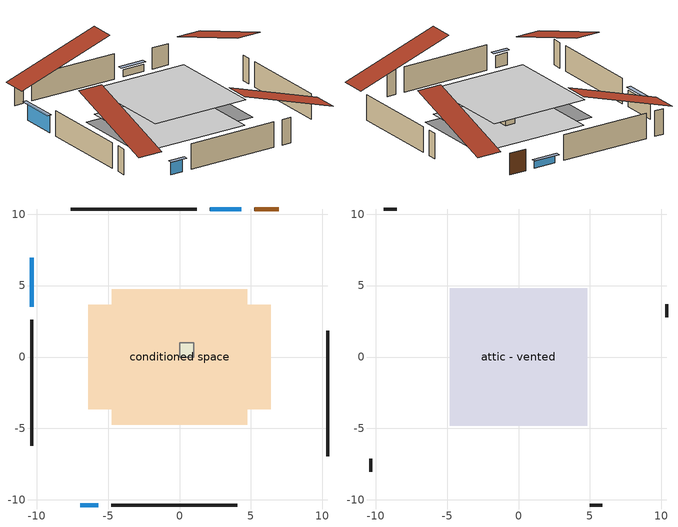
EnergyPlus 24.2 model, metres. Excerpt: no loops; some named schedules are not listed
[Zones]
central ac and furnace airloop ret air zone
 floor adiabatic (AdiabaticConst): 0,0 0,1 1,1 1,0 z0
 wall adiabatic (AdiabaticConst): 0,1 0,0 1,0 1,1 0,1 z0:1
 ceiling adiabatic (AdiabaticConst): 1,0 1,1 0,1 0,0 z1
conditioned space
 floor adiabatic (AdiabaticFloorConstruction): -4.76,-4.76 -4.76,4.76 4.76,4.76 4.76,-4.76 z0
 floor foundation (Slab1 construction): -6.38,-3.64 -6.38,3.64 6.38,3.64 6.38,-3.64 z0
 wall outside (AdiabaticWallConstruction 1): 6.96,10.36 5.25,10.36 z0:2.03
 wall outside (AdiabaticWallConstruction): 4.32,10.36 2.13,10.36 z0:0.68; -6.96,-10.36 -5.69,-10.36 z0:1.18; -10.36,6.96 -10.36,3.53 z0:1.6
 wall outside (Wall1 construction): 1.21,10.36 -7.6,10.36 / -4.77,-10.36 4.04,-10.36 / -10.36,2.6 -10.36,-6.21 / 10.36,-6.96 10.36,1.85 z0:2.44
 window (WindowConstruction): 4.32,10.36 2.14,10.36 z0:0.68
 window (WindowConstruction 1): -6.96,-10.36 -5.69,-10.36 z0:1.18
 window (WindowConstruction 2): -10.36,6.96 -10.36,3.53 z0:1.6
 door (Door): 6.96,10.36 5.25,10.36 z0:2.03
 ceiling adiabatic (AdiabaticFloorConstruction): 4.76,-4.76 4.76,4.76 -4.76,4.76 -4.76,-4.76 z0
attic - vented
 floor to conditioned space (Floor1 construction Reversed): -4.82,-4.82 -4.82,4.82 4.82,4.82 4.82,-4.82 z2.44
 wall outside (Wall2 construction): -8.53,10.36 -9.43,10.36 / 4.97,-10.36 5.87,-10.36 / -10.36,-7.14 -10.36,-8.03 / 10.36,2.78 10.36,3.68 z0:2.44
 roof outside (Roof1 construction): 7.89,10.36,2.44 7.89,0.97,5.57 10.36,0.97,5.57 10.36,10.36,2.44; -7.89,-10.36,2.44 -7.89,-0.97,5.57 -10.36,-0.97,5.57 -10.36,-10.36,2.44; -10.36,7.89,2.44 -0.97,7.89,5.57 -0.97,10.36,5.57 -10.36,10.36,2.44; 10.36,-7.89,2.44 0.97,-7.89,5.57 0.97,-10.36,5.57 10.36,-10.36,2.44
shading: 1.93,10.36 4.52,10.36 4.52,10.77 1.93,10.77 z0.88; -5.49,-10.36 -7.16,-10.36 -7.16,-10.77 -5.49,-10.77 z1.38; -10.36,3.33 -10.36,7.16 -10.77,7.16 -10.77,3.33 z1.8
[Building]
Building 1: Terrain=Suburbs
[Site:Location]
Winnipeg Intl AP_MB: Latitude {deg}=49.91; Longitude {deg}=-97.24; Time Zone {hr}=-6; Elevation {m}=239; Keep Site Location Information=Yes
[Site:GroundTemperature:Shallow]
-2.46526, -5.11642, -5.32873, -4.07063, 0.979979, 6.00706, 10.3653, 13.1261, 13.3606, 11.1152, 6.8681, 1.99523
[Site:WaterMainsTemperature]
Calculation Method=Schedule; Temperature Schedule=mains temperature schedule
[Material] Roughness=Rough; Thermal Absorptance=0.9
Name | Thickness {m} | Conductivity {W/m-K} | Density {kg/m3} | Specific Heat {J/kg-K} | Solar Absorptance | Visible Absorptance
asphalt or fiberglass shingles | 0.00635 | 0.162714 | 1121.4 | 1465.45 | 0.84 | 0.84
ceiling loosefill ins | 0.169333 | 0.0480833 | 16.02 | 1046.75 | 0.7 | 0.7
ceiling stud and cavity | 0.1397 | 0.159953 | 65.682 | 1177.47 | 0.7 | 0.7
concrete 4.0 in. | 0.1016 | 1.803125 | 2242.8 | 837.4 | 0.7 | 0.7
door material | 0.04445 | 0.0451087 | 512.64 | 1214.23 | 0.7 | 0.7
floor covering | 0.0127 | 0.0433444 | 54.468 | 1339.84 | 0.6 | 0.6
floor rigid ins; wall rigid ins | 0.512978 | 0.029427 | 32.04 | 1214.23 | 0.7 | 0.7
floor stud and cavity | 0.1397 | 1.75129 | 37.0049 | 1207.88 | 0.7 | 0.7
furniture material conditioned space 1 | 0.1524 | 0.115458 | 640.8 | 1214.23 | 0.6 | 0.6
gypsum board | 0.0127 | 0.160291 | 801 | 837.4 | 0.6 | 0.6
osb sheathing 0.5 in. | 0.0127 | 0.115458 | 512.64 | 1214.23 | 0.7 | 0.7
osb sheathing 0.75 in. | 0.01905 | 0.115458 | 512.64 | 1214.23 | 0.7 | 0.7
wall stud and cavity | 0.1397 | 0.115654 | 139.0536 | 1170.24 | 0.7 | 0.7
wall stud and cavity 1 | 0.0889 | 6.1454 | 50.32683 | 1063.81 | 0.6 | 0.6
wall stud and cavity 2 | 0.0889 | 0.380278 | 52.3479 | 1209.89 | 0.7 | 0.7
wall stud and cavity 3 | 0.0889 | 0.391764 | 83.0341 | 1211.67 | 0.7 | 0.7
wood siding | 0.0254 | 0.102417 | 544.68 | 1172.36 | 0.4 | 0.4
wood siding 1 | 0.00254 | 0.102417 | 544.68 | 1172.36 | 0.4 | 0.4
wood siding 2; wood siding 3 | 0.0254 | 0.102417 | 544.68 | 1172.36 | 0.7 | 0.7
[Material:NoMass]
Adiabatic: Roughness=Rough; Thermal Resistance {m2-K/W}=176.1; Thermal Absorptance=0.9; Solar Absorptance=0.7; Visible Absorptance=0.7
[WindowMaterial:SimpleGlazingSystem]
Name | U-Factor {W/m2-K} | Solar Heat Gain Coefficient
WindowMaterial | 2.98209 | 0.6
WindowMaterial 1 | 2.22123 | 0.6
WindowMaterial 2 | 2.15934 | 0.62
[Construction]
AdiabaticConst: Adiabatic
AdiabaticFloorConstruction: floor stud and cavity, floor rigid ins, osb sheathing 0.75 in., floor covering
AdiabaticWallConstruction: wood siding 2, wall rigid ins, wall stud and cavity 2, gypsum board
AdiabaticWallConstruction 1: wood siding 3, wall rigid ins, wall stud and cavity 2, gypsum board
Door: door material
Floor1 construction Reversed: gypsum board, ceiling stud and cavity, ceiling loosefill ins
furniture construction conditioned space 1: furniture material conditioned space 1
PartitionWallConstruction: gypsum board, wall stud and cavity 3, gypsum board
Roof1 construction: asphalt or fiberglass shingles
Slab1 construction: concrete 4.0 in.
Wall1 construction: wood siding, osb sheathing 0.5 in., wall stud and cavity, gypsum board
Wall2 construction: wood siding 1, wall stud and cavity 1
WindowConstruction: WindowMaterial
WindowConstruction 1: WindowMaterial 1
WindowConstruction 2: WindowMaterial 2
[Zone] Multiplier=1
Name | Volume {m3} | Part of Total Floor Area
attic - vented | 47.1924 | Yes
central ac and furnace airloop ret air zone | 1 | No
conditioned space | 226.5 | Yes
[Space]
Name | Zone | Volume {m3} | Space Type
attic - vented 1 | attic - vented | 47.1924
central ac and furnace airloop ret air space | central ac and furnace airloop ret air zone |  | Plenum Space Type
conditioned space 1 | conditioned space | 226.5
[OtherEquipment] Design Level Calculation Method=EquipmentLevel
Name | Fuel Type | Zone or ZoneList or Space or SpaceList | Schedule | Design Level {W} | Fraction Latent | Fraction Radiant | Fraction Lost
central ac and furnace airloop_0 RetCondToDZ; central ac and furnace airloop_0 SupCondToDZ; central ac and furnace airloop_0 SupSensLkToDZ | None | attic - vented 1 | Always On Discrete | 0 | 0 | 0 | 0
central ac and furnace airloop_0 SupLatLkToDZ | None | attic - vented 1 | Always On Discrete | 0 | 1 | 0 | 0
central ac and furnace airloop_0 RetCondToRP; central ac and furnace airloop_0 RetSensLkToRP | None | central ac and furnace airloop ret air space | Always On Discrete | 0 | 0 | 0 | 0
central ac and furnace airloop_0 RetLatLkToRP | None | central ac and furnace airloop ret air space | Always On Discrete | 0 | 1 | 0 | 0
central ac and furnace airloop_0 SupCondToLv; central ac and furnace airloop_0 SupSensLkToCond; mech vent house fan sensible load | None | conditioned space 1 | Always On Discrete | 0 | 0 | 0 | 0
central ac and furnace airloop_0 SupLatLkToCond; mech vent house fan latent load | None | conditioned space 1 | Always On Discrete | 0 | 1 | 0 | 0
clothes dryer 1 | Electricity | conditioned space 1 | clothes dryer schedule | 0 | 0.015 | 0.081 | 0.85
cooking range 1 | Electricity | conditioned space 1 | cooking range schedule | 0 | 0.08 | 0.432 | 0.2
general water use latent | None | conditioned space 1 | general water use schedule | 62.594 | 1 | 0 | 0
general water use sensible | None | conditioned space 1 | general water use schedule | -61.6891 | 0 | 0.6 | 0
water heater energy adjustment1 | Electricity | conditioned space 1 | Always On Discrete | 0.01 | 0 | 0 | 1
[ZoneInfiltration:DesignFlowRate] Schedule=Always On Discrete; Design Flow Rate Calculation Method=Flow/Zone; Design Flow Rate {m3/s}=0
Name | Zone or ZoneList or Space or SpaceList
attic_vented 1 duct leakage imbalance infil flow | attic - vented 1
infil flow; natural vent flow; whole house fan flow | conditioned space 1
[ZoneInfiltration:EffectiveLeakageArea]
infil attic - vented 1: Zone or Space=attic - vented 1; Schedule=Always On Discrete; Effective Air Leakage Area {cm2}=3096.67; Stack Coefficient=0.000387168; Wind Coefficient=1.32944e-05
[ZoneMixing] Schedule=Always On Continuous; Design Flow Rate Calculation Method=Flow/Zone; Design Flow Rate {m3/s}=0
Name | Zone or Space | Source Zone or Space
central ac and furnace airloop_0 ZoneMixCondToDZ mix; whole house fan mix | attic - vented | conditioned space
central ac and furnace airloop_0 ZoneMixDZToCond mix | conditioned space | attic - vented
[SpaceList]
Plenum Space Type: central ac and furnace airloop ret air space
[SurfaceProperty:ExposedFoundationPerimeter]
Slab1: Exposed Perimeter Calculation Method=TotalExposedPerimeter; Total Exposed Perimeter {m}=40.082
[InternalMass] Zone or ZoneList=conditioned space; Space or SpaceList=conditioned space 1
Name | Construction | Surface Area {m2}
furniture mass conditioned space 1 | furniture construction conditioned space 1 | 73.4
partition wall mass | PartitionWallConstruction | 183.5
[Lights]
interior lighting: Zone or ZoneList or Space or SpaceList=conditioned space 1; Schedule=interior lighting schedule; Design Level Calculation Method=LightingLevel; Lighting Level {W}=343.2; Return Air Fraction=0; Fraction Radiant=0.6; Fraction Visible=0.2; Fraction Replaceable=1
[People]
occupants: Zone or ZoneList or Space or SpaceList=conditioned space 1; Number of People Schedule=occupants schedule; Number of People Calculation Method=People; Number of People=3; Fraction Radiant=0.314171; Sensible Heat Fraction=0.56303; Activity Level Schedule=occupants activity schedule; Carbon Dioxide Generation Rate {m3/s-W}=0; Enable ASHRAE 55 Comfort Warnings=No; Mean Radiant Temperature Calculation Type=EnclosureAveraged
[ElectricEquipment] Zone or ZoneList or Space or SpaceList=conditioned space 1; Design Level Calculation Method=EquipmentLevel
Name | Schedule | Design Level {W} | Fraction Latent | Fraction Radiant | Fraction Lost
clothes dryer | clothes dryer schedule | 140.772 | 0.015 | 0.081 | 0.85
clothes washer | clothes washer schedule | 32.1985 | 0.03 | 0.162 | 0.7
cooking range | cooking range schedule | 215.147 | 0.08 | 0.432 | 0.2
dishwasher | dishwasher schedule | 66.8632 | 0.3 | 0.18 | 0.4
fridge | fridge schedule | 72.9452 | 0 | 0.6 | 0
mech vent house fan | mech vent house fan schedule | 10 | 0 | 0 | 1
mech vent house fan cfis | mech vent house fan cfis schedule | 0 | 0 | 0 | 0
misc plug loads | misc plug loads schedule | 494.7 | 0.045 | 0.513 | 0.1
whole house fan | Always On Discrete | 0 | 0 | 0 | 1
[AirLoopHVAC:ReturnPlenum]
Air Loop HVAC Return Plenum 1: Zone=central ac and furnace airloop ret air zone
[Foundation:Kiva]
Foundation Kiva 1: Initial Indoor Air Temperature {C}=21; Wall Height Above Grade {m}=0.1016; Wall Depth Below Slab {m}=0.2032
[Foundation:Kiva:Settings]
Soil Conductivity {W/m-K}=0.849921; Soil Density {kg/m3}=1842.3; Soil Specific Heat {J/kg-K}=418.7; Ground Solar Absorptivity=0.9; Ground Thermal Absorptivity=0.9; Ground Surface Roughness {m}=0.03; Far-Field Width {m}=40; Deep-Ground Boundary Condition=ZeroFlux; Deep-Ground Depth {m}=40; Minimum Cell Dimension {m}=0.2; Maximum Cell Growth Coefficient=3; Simulation Timestep=Timestep
[Exterior:Lights]
exterior lighting: Schedule=exterior lighting schedule; Design Level {W}=75.6
[EnergyManagementSystem:Sensor] Output:Variable or Output:Meter Index Key=attic - vented
Name | Output:Variable or Output:Meter
central_ac_and_furnace_airloop_0_DZ_T_s | Zone Air Temperature
central_ac_and_furnace_airloop_0_DZ_W_s | Zone Mean Air Humidity Ratio
[Schedule:Constant]
Name | Hourly Value
Always On Discrete; Always On Continuous; mech vent house fan schedule; mech vent house fan cfis schedule | 1
occupants activity schedule | 117.228
fridge schedule | 0
[Schedule:Day:Interval]
interior lighting schedule day: No, 01:00, 0.108182, 04:00, 0.0901515, 05:00, 0.0991667, 06:00, 0.162273, 07:00, 0.270455, 08:00, 0.342576, 10:00, 0.369621, 11:00, 0.351591, 12:00, 0.333561, 13:00, 0.324545, 14:00, 0.31553, 15:00, 0.333561, 16:00, 0.369621, 17:00, 0.450758, 18:00, 0.585985, 19:00, 0.775303, 20:00, 0.955606, 21:00, 0.991667, 22:00, 0.712197, 23:00, 0.360606, 24:00, 0.162273
interior lighting schedule day 1: No, 01:00, 0.100909, 04:00, 0.0840909, 05:00, 0.0925, 06:00, 0.151364, 07:00, 0.252273, 08:00, 0.319545, 10:00, 0.344773, 11:00, 0.327955, 12:00, 0.311136, 13:00, 0.302727, 14:00, 0.294318, 15:00, 0.311136, 16:00, 0.344773, 17:00, 0.420455, 18:00, 0.546591, 19:00, 0.723182, 20:00, 0.891364, 21:00, 0.925, 22:00, 0.664318, 23:00, 0.336364, 24:00, 0.151364
interior lighting schedule default day; clothes dryer schedule default day; cooking range schedule default day; general water use schedule default day: No, 24:00, 0
clothes dryer schedule day: No, 01:00, 0.123457, 02:00, 0.0740741, 03:00, 0.0493827, 04:00, 0.0246914, 05:00, 0.0493827, 06:00, 0.0740741, 07:00, 0.197531, 08:00, 0.395062, 09:00, 0.592593, 10:00, 0.839506, 11:00, 0.962963, 12:00, 1, 13:00, 0.91358, 14:00, 0.82716, 15:00, 0.716049, 16:00, 0.753086, 17:00, 0.679012, 18:00, 0.666667, 20:00, 0.62963, 21:00, 0.641975, 22:00, 0.666667, 23:00, 0.54321, 24:00, 0.296296
cooking range schedule day: No, 05:00, 0.0597015, 06:00, 0.11194, 07:00, 0.171642, 08:00, 0.291045, 11:00, 0.343284, 12:00, 0.402985, 13:00, 0.462687, 14:00, 0.343284, 15:00, 0.291045, 16:00, 0.402985, 17:00, 0.567164, 18:00, 1, 19:00, 0.850746, 20:00, 0.432836, 21:00, 0.291045, 22:00, 0.231343, 23:00, 0.171642, 24:00, 0.11194
general water use schedule day: No, 01:00, 0.315068, 03:00, 0.287671, 04:00, 0.342466, 05:00, 0.369863, 06:00, 0.520548, 07:00, 0.60274, 08:00, 0.534247, 10:00, 0.506849, 11:00, 0.465753, 14:00, 0.479452, 15:00, 0.534247, 16:00, 0.589041, 17:00, 0.69863, 18:00, 0.876712, 19:00, 0.890411, 20:00, 0.986301, 21:00, 1, 22:00, 0.863014, 23:00, 0.616438, 24:00, 0.465753
[Schedule:Week:Daily]
interior lighting schedule Week Rule - Jan1-Jan27: interior lighting schedule day, interior lighting schedule day, interior lighting schedule day, interior lighting schedule day, interior lighting schedule day, interior lighting schedule day, interior lighting schedule day, interior lighting schedule default day, interior lighting schedule default day, interior lighting schedule default day, interior lighting schedule default day, interior lighting schedule default day
interior lighting schedule Week Rule - Jan28-Feb3: interior lighting schedule day, interior lighting schedule day, interior lighting schedule day, interior lighting schedule day, interior lighting schedule day 1, interior lighting schedule day 1, interior lighting schedule day 1, interior lighting schedule default day, interior lighting schedule default day, interior lighting schedule default day, interior lighting schedule default day, interior lighting schedule default day
interior lighting schedule Week Rule - Feb4-Feb24: interior lighting schedule day 1, interior lighting schedule day 1, interior lighting schedule day 1, interior lighting schedule day 1, interior lighting schedule day 1, interior lighting schedule day 1, interior lighting schedule day 1, interior lighting schedule default day, interior lighting schedule default day, interior lighting schedule default day, interior lighting schedule default day, interior lighting schedule default day
interior lighting schedule Week Rule - Feb25-Mar3: interior lighting schedule day 1, interior lighting schedule day 1, interior lighting schedule day 1, interior lighting schedule day 1, interior lighting schedule day 2, interior lighting schedule day 2, interior lighting schedule day 2, interior lighting schedule default day, interior lighting schedule default day, interior lighting schedule default day, interior lighting schedule default day, interior lighting schedule default day
interior lighting schedule Week Rule - Mar4-Mar31: interior lighting schedule day 2, interior lighting schedule day 2, interior lighting schedule day 2, interior lighting schedule day 2, interior lighting schedule day 2, interior lighting schedule day 2, interior lighting schedule day 2, interior lighting schedule default day, interior lighting schedule default day, interior lighting schedule default day, interior lighting schedule default day, interior lighting schedule default day
interior lighting schedule Week Rule - Apr1-Apr28: interior lighting schedule day 3, interior lighting schedule day 3, interior lighting schedule day 3, interior lighting schedule day 3, interior lighting schedule day 3, interior lighting schedule day 3, interior lighting schedule day 3, interior lighting schedule default day, interior lighting schedule default day, interior lighting schedule default day, interior lighting schedule default day, interior lighting schedule default day
interior lighting schedule Week Rule - Apr29-May5: interior lighting schedule day 3, interior lighting schedule day 3, interior lighting schedule day 4, interior lighting schedule day 4, interior lighting schedule day 4, interior lighting schedule day 4, interior lighting schedule day 4, interior lighting schedule default day, interior lighting schedule default day, interior lighting schedule default day, interior lighting schedule default day, interior lighting schedule default day
interior lighting schedule Week Rule - May6-May26: interior lighting schedule day 4, interior lighting schedule day 4, interior lighting schedule day 4, interior lighting schedule day 4, interior lighting schedule day 4, interior lighting schedule day 4, interior lighting schedule day 4, interior lighting schedule default day, interior lighting schedule default day, interior lighting schedule default day, interior lighting schedule default day, interior lighting schedule default day
interior lighting schedule Week Rule - May27-Jun2: interior lighting schedule day 4, interior lighting schedule day 4, interior lighting schedule day 4, interior lighting schedule day 4, interior lighting schedule day 4, interior lighting schedule day 5, interior lighting schedule day 5, interior lighting schedule default day, interior lighting schedule default day, interior lighting schedule default day, interior lighting schedule default day, interior lighting schedule default day
interior lighting schedule Week Rule - Jun3-Jun30: interior lighting schedule day 5, interior lighting schedule day 5, interior lighting schedule day 5, interior lighting schedule day 5, interior lighting schedule day 5, interior lighting schedule day 5, interior lighting schedule day 5, interior lighting schedule default day, interior lighting schedule default day, interior lighting schedule default day, interior lighting schedule default day, interior lighting schedule default day
interior lighting schedule Week Rule - Jul1-Jul28: interior lighting schedule day 6, interior lighting schedule day 6, interior lighting schedule day 6, interior lighting schedule day 6, interior lighting schedule day 6, interior lighting schedule day 6, interior lighting schedule day 6, interior lighting schedule default day, interior lighting schedule default day, interior lighting schedule default day, interior lighting schedule default day, interior lighting schedule default day
interior lighting schedule Week Rule - Jul29-Aug4: interior lighting schedule day 6, interior lighting schedule day 6, interior lighting schedule day 6, interior lighting schedule day 7, interior lighting schedule day 7, interior lighting schedule day 7, interior lighting schedule day 7, interior lighting schedule default day, interior lighting schedule default day, interior lighting schedule default day, interior lighting schedule default day, interior lighting schedule default day
interior lighting schedule Week Rule - Aug5-Aug25: interior lighting schedule day 7, interior lighting schedule day 7, interior lighting schedule day 7, interior lighting schedule day 7, interior lighting schedule day 7, interior lighting schedule day 7, interior lighting schedule day 7, interior lighting schedule default day, interior lighting schedule default day, interior lighting schedule default day, interior lighting schedule default day, interior lighting schedule default day
interior lighting schedule Week Rule - Aug26-Sep1: interior lighting schedule day 7, interior lighting schedule day 7, interior lighting schedule day 7, interior lighting schedule day 7, interior lighting schedule day 7, interior lighting schedule day 7, interior lighting schedule day 8, interior lighting schedule default day, interior lighting schedule default day, interior lighting schedule default day, interior lighting schedule default day, interior lighting schedule default day
interior lighting schedule Week Rule - Sep2-Sep29: interior lighting schedule day 8, interior lighting schedule day 8, interior lighting schedule day 8, interior lighting schedule day 8, interior lighting schedule day 8, interior lighting schedule day 8, interior lighting schedule day 8, interior lighting schedule default day, interior lighting schedule default day, interior lighting schedule default day, interior lighting schedule default day, interior lighting schedule default day
interior lighting schedule Week Rule - Sep30-Oct6: interior lighting schedule day 8, interior lighting schedule day 9, interior lighting schedule day 9, interior lighting schedule day 9, interior lighting schedule day 9, interior lighting schedule day 9, interior lighting schedule day 9, interior lighting schedule default day, interior lighting schedule default day, interior lighting schedule default day, interior lighting schedule default day, interior lighting schedule default day
interior lighting schedule Week Rule - Oct7-Oct27: interior lighting schedule day 9, interior lighting schedule day 9, interior lighting schedule day 9, interior lighting schedule day 9, interior lighting schedule day 9, interior lighting schedule day 9, interior lighting schedule day 9, interior lighting schedule default day, interior lighting schedule default day, interior lighting schedule default day, interior lighting schedule default day, interior lighting schedule default day
interior lighting schedule Week Rule - Oct28-Nov3: interior lighting schedule day 9, interior lighting schedule day 9, interior lighting schedule day 9, interior lighting schedule day 9, interior lighting schedule day 10, interior lighting schedule day 10, interior lighting schedule day 10, interior lighting schedule default day, interior lighting schedule default day, interior lighting schedule default day, interior lighting schedule default day, interior lighting schedule default day
interior lighting schedule Week Rule - Nov4-Nov24: interior lighting schedule day 10, interior lighting schedule day 10, interior lighting schedule day 10, interior lighting schedule day 10, interior lighting schedule day 10, interior lighting schedule day 10, interior lighting schedule day 10, interior lighting schedule default day, interior lighting schedule default day, interior lighting schedule default day, interior lighting schedule default day, interior lighting schedule default day
interior lighting schedule Week Rule - Nov25-Dec1: interior lighting schedule day 10, interior lighting schedule day 10, interior lighting schedule day 10, interior lighting schedule day 10, interior lighting schedule day 10, interior lighting schedule day 10, interior lighting schedule day 11, interior lighting schedule default day, interior lighting schedule default day, interior lighting schedule default day, interior lighting schedule default day, interior lighting schedule default day
interior lighting schedule Week Rule - Dec2-Dec31: interior lighting schedule day 11, interior lighting schedule day 11, interior lighting schedule day 11, interior lighting schedule day 11, interior lighting schedule day 11, interior lighting schedule day 11, interior lighting schedule day 11, interior lighting schedule default day, interior lighting schedule default day, interior lighting schedule default day, interior lighting schedule default day, interior lighting schedule default day
occupants schedule Week Rule - Jan1-Dec31: occupants schedule day, occupants schedule day, occupants schedule day, occupants schedule day, occupants schedule day, occupants schedule day, occupants schedule day, occupants schedule default day, occupants schedule default day, occupants schedule default day, occupants schedule default day, occupants schedule default day
clothes dryer schedule Week Rule - Jan1-Dec31: clothes dryer schedule day, clothes dryer schedule day, clothes dryer schedule day, clothes dryer schedule day, clothes dryer schedule day, clothes dryer schedule day, clothes dryer schedule day, clothes dryer schedule default day, clothes dryer schedule default day, clothes dryer schedule default day, clothes dryer schedule default day, clothes dryer schedule default day
clothes washer schedule Week Rule - Jan1-Dec31: clothes washer schedule day, clothes washer schedule day, clothes washer schedule day, clothes washer schedule day, clothes washer schedule day, clothes washer schedule day, clothes washer schedule day, clothes washer schedule default day, clothes washer schedule default day, clothes washer schedule default day, clothes washer schedule default day, clothes washer schedule default day
cooking range schedule Week Rule - Jan1-Dec31: cooking range schedule day, cooking range schedule day, cooking range schedule day, cooking range schedule day, cooking range schedule day, cooking range schedule day, cooking range schedule day, cooking range schedule default day, cooking range schedule default day, cooking range schedule default day, cooking range schedule default day, cooking range schedule default day
dishwasher schedule Week Rule - Jan1-Dec31: dishwasher schedule day, dishwasher schedule day, dishwasher schedule day, dishwasher schedule day, dishwasher schedule day, dishwasher schedule day, dishwasher schedule day, dishwasher schedule default day, dishwasher schedule default day, dishwasher schedule default day, dishwasher schedule default day, dishwasher schedule default day
misc plug loads schedule Week Rule - Jan1-Dec31: misc plug loads schedule day, misc plug loads schedule day, misc plug loads schedule day, misc plug loads schedule day, misc plug loads schedule day, misc plug loads schedule day, misc plug loads schedule day, misc plug loads schedule default day, misc plug loads schedule default day, misc plug loads schedule default day, misc plug loads schedule default day, misc plug loads schedule default day
general water use schedule Week Rule - Jan1-Dec31: general water use schedule day, general water use schedule day, general water use schedule day, general water use schedule day, general water use schedule day, general water use schedule day, general water use schedule day, general water use schedule default day, general water use schedule default day, general water use schedule default day, general water use schedule default day, general water use schedule default day
exterior lighting schedule Week Rule - Jan1-Jan27: exterior lighting schedule day, exterior lighting schedule day, exterior lighting schedule day, exterior lighting schedule day, exterior lighting schedule day, exterior lighting schedule day, exterior lighting schedule day, exterior lighting schedule default day, exterior lighting schedule default day, exterior lighting schedule default day, exterior lighting schedule default day, exterior lighting schedule default day
exterior lighting schedule Week Rule - Jan28-Feb3: exterior lighting schedule day, exterior lighting schedule day, exterior lighting schedule day, exterior lighting schedule day, exterior lighting schedule day 1, exterior lighting schedule day 1, exterior lighting schedule day 1, exterior lighting schedule default day, exterior lighting schedule default day, exterior lighting schedule default day, exterior lighting schedule default day, exterior lighting schedule default day
exterior lighting schedule Week Rule - Feb4-Feb24: exterior lighting schedule day 1, exterior lighting schedule day 1, exterior lighting schedule day 1, exterior lighting schedule day 1, exterior lighting schedule day 1, exterior lighting schedule day 1, exterior lighting schedule day 1, exterior lighting schedule default day, exterior lighting schedule default day, exterior lighting schedule default day, exterior lighting schedule default day, exterior lighting schedule default day
exterior lighting schedule Week Rule - Feb25-Mar3: exterior lighting schedule day 1, exterior lighting schedule day 1, exterior lighting schedule day 1, exterior lighting schedule day 1, exterior lighting schedule day 2, exterior lighting schedule day 2, exterior lighting schedule day 2, exterior lighting schedule default day, exterior lighting schedule default day, exterior lighting schedule default day, exterior lighting schedule default day, exterior lighting schedule default day
exterior lighting schedule Week Rule - Mar4-Mar31: exterior lighting schedule day 2, exterior lighting schedule day 2, exterior lighting schedule day 2, exterior lighting schedule day 2, exterior lighting schedule day 2, exterior lighting schedule day 2, exterior lighting schedule day 2, exterior lighting schedule default day, exterior lighting schedule default day, exterior lighting schedule default day, exterior lighting schedule default day, exterior lighting schedule default day
exterior lighting schedule Week Rule - Apr1-Apr28: exterior lighting schedule day 3, exterior lighting schedule day 3, exterior lighting schedule day 3, exterior lighting schedule day 3, exterior lighting schedule day 3, exterior lighting schedule day 3, exterior lighting schedule day 3, exterior lighting schedule default day, exterior lighting schedule default day, exterior lighting schedule default day, exterior lighting schedule default day, exterior lighting schedule default day
exterior lighting schedule Week Rule - Apr29-May5: exterior lighting schedule day 3, exterior lighting schedule day 3, exterior lighting schedule day 4, exterior lighting schedule day 4, exterior lighting schedule day 4, exterior lighting schedule day 4, exterior lighting schedule day 4, exterior lighting schedule default day, exterior lighting schedule default day, exterior lighting schedule default day, exterior lighting schedule default day, exterior lighting schedule default day
exterior lighting schedule Week Rule - May6-May26: exterior lighting schedule day 4, exterior lighting schedule day 4, exterior lighting schedule day 4, exterior lighting schedule day 4, exterior lighting schedule day 4, exterior lighting schedule day 4, exterior lighting schedule day 4, exterior lighting schedule default day, exterior lighting schedule default day, exterior lighting schedule default day, exterior lighting schedule default day, exterior lighting schedule default day
exterior lighting schedule Week Rule - May27-Jun2: exterior lighting schedule day 4, exterior lighting schedule day 4, exterior lighting schedule day 4, exterior lighting schedule day 4, exterior lighting schedule day 4, exterior lighting schedule day 5, exterior lighting schedule day 5, exterior lighting schedule default day, exterior lighting schedule default day, exterior lighting schedule default day, exterior lighting schedule default day, exterior lighting schedule default day
exterior lighting schedule Week Rule - Jun3-Jun30: exterior lighting schedule day 5, exterior lighting schedule day 5, exterior lighting schedule day 5, exterior lighting schedule day 5, exterior lighting schedule day 5, exterior lighting schedule day 5, exterior lighting schedule day 5, exterior lighting schedule default day, exterior lighting schedule default day, exterior lighting schedule default day, exterior lighting schedule default day, exterior lighting schedule default day
exterior lighting schedule Week Rule - Jul1-Jul28: exterior lighting schedule day 6, exterior lighting schedule day 6, exterior lighting schedule day 6, exterior lighting schedule day 6, exterior lighting schedule day 6, exterior lighting schedule day 6, exterior lighting schedule day 6, exterior lighting schedule default day, exterior lighting schedule default day, exterior lighting schedule default day, exterior lighting schedule default day, exterior lighting schedule default day
exterior lighting schedule Week Rule - Jul29-Aug4: exterior lighting schedule day 6, exterior lighting schedule day 6, exterior lighting schedule day 6, exterior lighting schedule day 7, exterior lighting schedule day 7, exterior lighting schedule day 7, exterior lighting schedule day 7, exterior lighting schedule default day, exterior lighting schedule default day, exterior lighting schedule default day, exterior lighting schedule default day, exterior lighting schedule default day
exterior lighting schedule Week Rule - Aug5-Aug25: exterior lighting schedule day 7, exterior lighting schedule day 7, exterior lighting schedule day 7, exterior lighting schedule day 7, exterior lighting schedule day 7, exterior lighting schedule day 7, exterior lighting schedule day 7, exterior lighting schedule default day, exterior lighting schedule default day, exterior lighting schedule default day, exterior lighting schedule default day, exterior lighting schedule default day
exterior lighting schedule Week Rule - Aug26-Sep1: exterior lighting schedule day 7, exterior lighting schedule day 7, exterior lighting schedule day 7, exterior lighting schedule day 7, exterior lighting schedule day 7, exterior lighting schedule day 7, exterior lighting schedule day 8, exterior lighting schedule default day, exterior lighting schedule default day, exterior lighting schedule default day, exterior lighting schedule default day, exterior lighting schedule default day
exterior lighting schedule Week Rule - Sep2-Sep29: exterior lighting schedule day 8, exterior lighting schedule day 8, exterior lighting schedule day 8, exterior lighting schedule day 8, exterior lighting schedule day 8, exterior lighting schedule day 8, exterior lighting schedule day 8, exterior lighting schedule default day, exterior lighting schedule default day, exterior lighting schedule default day, exterior lighting schedule default day, exterior lighting schedule default day
exterior lighting schedule Week Rule - Sep30-Oct6: exterior lighting schedule day 8, exterior lighting schedule day 9, exterior lighting schedule day 9, exterior lighting schedule day 9, exterior lighting schedule day 9, exterior lighting schedule day 9, exterior lighting schedule day 9, exterior lighting schedule default day, exterior lighting schedule default day, exterior lighting schedule default day, exterior lighting schedule default day, exterior lighting schedule default day
exterior lighting schedule Week Rule - Oct7-Oct27: exterior lighting schedule day 9, exterior lighting schedule day 9, exterior lighting schedule day 9, exterior lighting schedule day 9, exterior lighting schedule day 9, exterior lighting schedule day 9, exterior lighting schedule day 9, exterior lighting schedule default day, exterior lighting schedule default day, exterior lighting schedule default day, exterior lighting schedule default day, exterior lighting schedule default day
exterior lighting schedule Week Rule - Oct28-Nov3: exterior lighting schedule day 9, exterior lighting schedule day 9, exterior lighting schedule day 9, exterior lighting schedule day 9, exterior lighting schedule day 10, exterior lighting schedule day 10, exterior lighting schedule day 10, exterior lighting schedule default day, exterior lighting schedule default day, exterior lighting schedule default day, exterior lighting schedule default day, exterior lighting schedule default day
exterior lighting schedule Week Rule - Nov4-Nov24: exterior lighting schedule day 10, exterior lighting schedule day 10, exterior lighting schedule day 10, exterior lighting schedule day 10, exterior lighting schedule day 10, exterior lighting schedule day 10, exterior lighting schedule day 10, exterior lighting schedule default day, exterior lighting schedule default day, exterior lighting schedule default day, exterior lighting schedule default day, exterior lighting schedule default day
exterior lighting schedule Week Rule - Nov25-Dec1: exterior lighting schedule day 10, exterior lighting schedule day 10, exterior lighting schedule day 10, exterior lighting schedule day 10, exterior lighting schedule day 10, exterior lighting schedule day 10, exterior lighting schedule day 11, exterior lighting schedule default day, exterior lighting schedule default day, exterior lighting schedule default day, exterior lighting schedule default day, exterior lighting schedule default day
exterior lighting schedule Week Rule - Dec2-Dec31: exterior lighting schedule day 11, exterior lighting schedule day 11, exterior lighting schedule day 11, exterior lighting schedule day 11, exterior lighting schedule day 11, exterior lighting schedule day 11, exterior lighting schedule day 11, exterior lighting schedule default day, exterior lighting schedule default day, exterior lighting schedule default day, exterior lighting schedule default day, exterior lighting schedule default day
[Schedule:Year]
interior lighting schedule: interior lighting schedule Week Rule - Jan1-Jan27, 1, 1, 1, 27, interior lighting schedule Week Rule - Jan28-Feb3, 1, 28, 2, 3, interior lighting schedule Week Rule - Feb4-Feb24, 2, 4, 2, 24, interior lighting schedule Week Rule - Feb25-Mar3, 2, 25, 3, 3, interior lighting schedule Week Rule - Mar4-Mar31, 3, 4, 3, 31, interior lighting schedule Week Rule - Apr1-Apr28, 4, 1, 4, 28, interior lighting schedule Week Rule - Apr29-May5, 4, 29, 5, 5, interior lighting schedule Week Rule - May6-May26, 5, 6, 5, 26, interior lighting schedule Week Rule - May27-Jun2, 5, 27, 6, 2, interior lighting schedule Week Rule - Jun3-Jun30, 6, 3, 6, 30, interior lighting schedule Week Rule - Jul1-Jul28, 7, 1, 7, 28, interior lighting schedule Week Rule - Jul29-Aug4, 7, 29, 8, 4, interior lighting schedule Week Rule - Aug5-Aug25, 8, 5, 8, 25, interior lighting schedule Week Rule - Aug26-Sep1, 8, 26, 9, 1, interior lighting schedule Week Rule - Sep2-Sep29, 9, 2, 9, 29, interior lighting schedule Week Rule - Sep30-Oct6, 9, 30, 10, 6, interior lighting schedule Week Rule - Oct7-Oct27, 10, 7, 10, 27, interior lighting schedule Week Rule - Oct28-Nov3, 10, 28, 11, 3, interior lighting schedule Week Rule - Nov4-Nov24, 11, 4, 11, 24, interior lighting schedule Week Rule - Nov25-Dec1, 11, 25, 12, 1, interior lighting schedule Week Rule - Dec2-Dec31, 12, 2, 12, 31
occupants schedule: occupants schedule Week Rule - Jan1-Dec31, 1, 1, 12, 31
clothes dryer schedule: clothes dryer schedule Week Rule - Jan1-Dec31, 1, 1, 12, 31
clothes washer schedule: clothes washer schedule Week Rule - Jan1-Dec31, 1, 1, 12, 31
cooking range schedule: cooking range schedule Week Rule - Jan1-Dec31, 1, 1, 12, 31
dishwasher schedule: dishwasher schedule Week Rule - Jan1-Dec31, 1, 1, 12, 31
misc plug loads schedule: misc plug loads schedule Week Rule - Jan1-Dec31, 1, 1, 12, 31
general water use schedule: general water use schedule Week Rule - Jan1-Dec31, 1, 1, 12, 31
exterior lighting schedule: exterior lighting schedule Week Rule - Jan1-Jan27, 1, 1, 1, 27, exterior lighting schedule Week Rule - Jan28-Feb3, 1, 28, 2, 3, exterior lighting schedule Week Rule - Feb4-Feb24, 2, 4, 2, 24, exterior lighting schedule Week Rule - Feb25-Mar3, 2, 25, 3, 3, exterior lighting schedule Week Rule - Mar4-Mar31, 3, 4, 3, 31, exterior lighting schedule Week Rule - Apr1-Apr28, 4, 1, 4, 28, exterior lighting schedule Week Rule - Apr29-May5, 4, 29, 5, 5, exterior lighting schedule Week Rule - May6-May26, 5, 6, 5, 26, exterior lighting schedule Week Rule - May27-Jun2, 5, 27, 6, 2, exterior lighting schedule Week Rule - Jun3-Jun30, 6, 3, 6, 30, exterior lighting schedule Week Rule - Jul1-Jul28, 7, 1, 7, 28, exterior lighting schedule Week Rule - Jul29-Aug4, 7, 29, 8, 4, exterior lighting schedule Week Rule - Aug5-Aug25, 8, 5, 8, 25, exterior lighting schedule Week Rule - Aug26-Sep1, 8, 26, 9, 1, exterior lighting schedule Week Rule - Sep2-Sep29, 9, 2, 9, 29, exterior lighting schedule Week Rule - Sep30-Oct6, 9, 30, 10, 6, exterior lighting schedule Week Rule - Oct7-Oct27, 10, 7, 10, 27, exterior lighting schedule Week Rule - Oct28-Nov3, 10, 28, 11, 3, exterior lighting schedule Week Rule - Nov4-Nov24, 11, 4, 11, 24, exterior lighting schedule Week Rule - Nov25-Dec1, 11, 25, 12, 1, exterior lighting schedule Week Rule - Dec2-Dec31, 12, 2, 12, 31
[Schedule:Compact]
mains temperature schedule: Through: 01/01, For: AllDays, Until: 24:00, 3.57167, Through: 01/02, For: AllDays, Until: 24:00, 3.48889, Through: 01/03, For: AllDays, Until: 24:00, 3.40667, Through: 01/04, For: AllDays, Until: 24:00, 3.32611, Through: 01/05, For: AllDays, Until: 24:00, 3.24611, Through: 01/06, For: AllDays, Until: 24:00, 3.16778, Through: 01/07, For: AllDays, Until: 24:00, 3.09056, Through: 01/08, For: AllDays, Until: 24:00, 3.01444, Through: 01/09, For: AllDays, Until: 24:00, 2.93944, Through: 01/10, For: AllDays, Until: 24:00, 2.86611, Through: 01/11, For: AllDays, Until: 24:00, 2.79389, Through: 01/12, For: AllDays, Until: 24:00, 2.72278, Through: 01/13, For: AllDays, Until: 24:00, 2.65278, Through: 01/14, For: AllDays, Until: 24:00, 2.58444, Through: 01/15, For: AllDays, Until: 24:00, 2.51778, Through: 01/16, For: AllDays, Until: 24:00, 2.45222, Through: 01/17, For: AllDays, Until: 24:00, 2.38778, Through: 01/18, For: AllDays, Until: 24:00, 2.325, Through: 01/19, For: AllDays, Until: 24:00, 2.26389, Through: 01/20, For: AllDays, Until: 24:00, 2.20389, Through: 01/21, For: AllDays, Until: 24:00, 2.14556, Through: 01/22, For: AllDays, Until: 24:00, 2.08889, Through: 01/23, For: AllDays, Until: 24:00, 2.03333, Through: 01/24, For: AllDays, Until: 24:00, 1.97944, Through: 01/25, For: AllDays, Until: 24:00, 1.92722, Through: 01/26, For: AllDays, Until: 24:00, 1.87611, Through: 01/27, For: AllDays, Until: 24:00, 1.82722, Through: 01/28, For: AllDays, Until: 24:00, 1.77944, Through: 01/29, For: AllDays, Until: 24:00, 1.73333, Through: 01/30, For: AllDays, Until: 24:00, 1.68944, Through: 01/31, For: AllDays, Until: 24:00, 1.64667, Through: 02/01, For: AllDays, Until: 24:00, 1.60556, Through: 02/02, For: AllDays, Until: 24:00, 1.56611, Through: 02/03, For: AllDays, Until: 24:00, 1.52833, Through: 02/04, For: AllDays, Until: 24:00, 1.49222, Through: 02/05, For: AllDays, Until: 24:00, 1.45778, Through: 02/06, For: AllDays, Until: 24:00, 1.425, Through: 02/07, For: AllDays, Until: 24:00, 1.39389, Through: 02/08, For: AllDays, Until: 24:00, 1.36444, Through: 02/09, For: AllDays, Until: 24:00, 1.33722, Through: 02/10, For: AllDays, Until: 24:00, 1.31111, Through: 02/11, For: AllDays, Until: 24:00, 1.28722, Through: 02/12, For: AllDays, Until: 24:00, 1.26444, Through: 02/13, For: AllDays, Until: 24:00, 1.24389, Through: 02/14, For: AllDays, Until: 24:00, 1.22556, Through: 02/15, For: AllDays, Until: 24:00, 1.20833, Through: 02/16, For: AllDays, Until: 24:00, 1.19278, Through: 02/17, For: AllDays, Until: 24:00, 1.17944, Through: 02/18, For: AllDays, Until: 24:00, 1.16778, Through: 02/19, For: AllDays, Until: 24:00, 1.15778, Through: 02/20, For: AllDays, Until: 24:00, 1.14944, Through: 02/21, For: AllDays, Until: 24:00, 1.14333, Through: 02/22, For: AllDays, Until: 24:00, 1.13889, Through: 02/23, For: AllDays, Until: 24:00, 1.13611, Through: 02/24, For: AllDays, Until: 24:00, 1.135, Through: 02/25, For: AllDays, Until: 24:00, 1.13556, Through: 02/26, For: AllDays, Until: 24:00, 1.13833, Through: 02/27, For: AllDays, Until: 24:00, 1.14278, Through: 02/28, For: AllDays, Until: 24:00, 1.14889, Through: 03/01, For: AllDays, Until: 24:00, 1.15667, Through: 03/02, For: AllDays, Until: 24:00, 1.16667, Through: 03/03, For: AllDays, Until: 24:00, 1.17778, Through: 03/04, For: AllDays, Until: 24:00, 1.19111, Through: 03/05, For: AllDays, Until: 24:00, 1.20667, Through: 03/06, For: AllDays, Until: 24:00, 1.22333, Through: 03/07, For: AllDays, Until: 24:00, 1.24167, Through: 03/08, For: AllDays, Until: 24:00, 1.26222, Through: 03/09, For: AllDays, Until: 24:00, 1.28444, Through: 03/10, For: AllDays, Until: 24:00, 1.30833, Through: 03/11, For: AllDays, Until: 24:00, 1.33389, Through: 03/12, For: AllDays, Until: 24:00, 1.36167, Through: 03/13, For: AllDays, Until: 24:00, 1.39056, Through: 03/14, For: AllDays, Until: 24:00, 1.42111, Through: 03/15, For: AllDays, Until: 24:00, 1.45389, Through: 03/16, For: AllDays, Until: 24:00, 1.48833, Through: 03/17, For: AllDays, Until: 24:00, 1.52389, Through: 03/18, For: AllDays, Until: 24:00, 1.56167, Through: 03/19, For: AllDays, Until: 24:00, 1.60111, Through: 03/20, For: AllDays, Until: 24:00, 1.64167, Through: 03/21, For: AllDays, Until: 24:00, 1.68444, Through: 03/22, For: AllDays, Until: 24:00, 1.72833, Through: 03/23, For: AllDays, Until: 24:00, 1.77444, Through: 03/24, For: AllDays, Until: 24:00, 1.82167, Through: 03/25, For: AllDays, Until: 24:00, 1.87056, Through: 03/26, For: AllDays, Until: 24:00, 1.92111, Through: 03/27, For: AllDays, Until: 24:00, 1.97333, Through: 03/28, For: AllDays, Until: 24:00, 2.02722, Through: 03/29, For: AllDays, Until: 24:00, 2.08222, Through: 03/30, For: AllDays, Until: 24:00, 2.13889, Through: 03/31, For: AllDays, Until: 24:00, 2.19722, Through: 04/01, For: AllDays, Until: 24:00, 2.25722, Through: 04/02, For: AllDays, Until: 24:00, 2.31833, Through: 04/03, For: AllDays, Until: 24:00, 2.38056, Through: 04/04, For: AllDays, Until: 24:00, 2.445, Through: 04/05, For: AllDays, Until: 24:00, 2.51056, Through: 04/06, For: AllDays, Until: 24:00, 2.57722, Through: 04/07, For: AllDays, Until: 24:00, 2.64556, Through: 04/08, For: AllDays, Until: 24:00, 2.715, Through: 04/09, For: AllDays, Until: 24:00, 2.78556, Through: 04/10, For: AllDays, Until: 24:00, 2.85778, Through: 04/11, For: AllDays, Until: 24:00, 2.93111, Through: 04/12, For: AllDays, Until: 24:00, 3.00611, Through: 04/13, For: AllDays, Until: 24:00, 3.08222, Through: 04/14, For: AllDays, Until: 24:00, 3.15889, Through: 04/15, For: AllDays, Until: 24:00, 3.23778, Through: 04/16, For: AllDays, Until: 24:00, 3.31722, Through: 04/17, For: AllDays, Until: 24:00, 3.39778, Through: 04/18, For: AllDays, Until: 24:00, 3.47944, Through: 04/19, For: AllDays, Until: 24:00, 3.56222, Through: 04/20, For: AllDays, Until: 24:00, 3.64667, Through: 04/21, For: AllDays, Until: 24:00, 3.73167, Through: 04/22, For: AllDays, Until: 24:00, 3.81722, Through: 04/23, For: AllDays, Until: 24:00, 3.90444, Through: 04/24, For: AllDays, Until: 24:00, 3.99278, Through: 04/25, For: AllDays, Until: 24:00, 4.08167, Through: 04/26, For: AllDays, Until: 24:00, 4.17167, Through: 04/27, For: AllDays, Until: 24:00, 4.26222, Through: 04/28, For: AllDays, Until: 24:00, 4.35389, Through: 04/29, For: AllDays, Until: 24:00, 4.44611, Through: 04/30, For: AllDays, Until: 24:00, 4.53944, Through: 05/01, For: AllDays, Until: 24:00, 4.63389, Through: 05/02, For: AllDays, Until: 24:00, 4.72889, Through: 05/03, For: AllDays, Until: 24:00, 4.82444, Through: 05/04, For: AllDays, Until: 24:00, 4.92056, Through: 05/05, For: AllDays, Until: 24:00, 5.01722, Through: 05/06, For: AllDays, Until: 24:00, 5.115, Through: 05/07, For: AllDays, Until: 24:00, 5.21333, Through: 05/08, For: AllDays, Until: 24:00, 5.31222, Through: 05/09, For: AllDays, Until: 24:00, 5.41167, Through: 05/10, For: AllDays, Until: 24:00, 5.51111, Through: 05/11, For: AllDays, Until: 24:00, 5.61167, Through: 05/12, For: AllDays, Until: 24:00, 5.71278, Through: 05/13, For: AllDays, Until: 24:00, 5.81389, Through: 05/14, For: AllDays, Until: 24:00, 5.91556, Through: 05/15, For: AllDays, Until: 24:00, 6.01778, Through: 05/16, For: AllDays, Until: 24:00, 6.12, Through: 05/17, For: AllDays, Until: 24:00, 6.22278, Through: 05/18, For: AllDays, Until: 24:00, 6.32556, Through: 05/19, For: AllDays, Until: 24:00, 6.42889, Through: 05/20, For: AllDays, Until: 24:00, 6.53278, Through: 05/21, For: AllDays, Until: 24:00, 6.63611, Through: 05/22, For: AllDays, Until: 24:00, 6.74, Through: 05/23, For: AllDays, Until: 24:00, 6.84389, Through: 05/24, For: AllDays, Until: 24:00, 6.94833, Through: 05/25, For: AllDays, Until: 24:00, 7.05222, Through: 05/26, For: AllDays, Until: 24:00, 7.15667, Through: 05/27, For: AllDays, Until: 24:00, 7.26056, Through: 05/28, For: AllDays, Until: 24:00, 7.365, Through: 05/29, For: AllDays, Until: 24:00, 7.46889, Through: 05/30, For: AllDays, Until: 24:00, 7.57333, Through: 05/31, For: AllDays, Until: 24:00, 7.67722, Through: 06/01, For: AllDays, Until: 24:00, 7.78111, Through: 06/02, For: AllDays, Until: 24:00, 7.88444, Through: 06/03, For: AllDays, Until: 24:00, 7.98778, Through: 06/04, For: AllDays, Until: 24:00, 8.09111, Through: 06/05, For: AllDays, Until: 24:00, 8.19444, Through: 06/06, For: AllDays, Until: 24:00, 8.29667, Through: 06/07, For: AllDays, Until: 24:00, 8.39889, Through: 06/08, For: AllDays, Until: 24:00, 8.50111, Through: 06/09, For: AllDays, Until: 24:00, 8.60278, Through: 06/10, For: AllDays, Until: 24:00, 8.70389, Through: 06/11, For: AllDays, Until: 24:00, 8.80444, Through: 06/12, For: AllDays, Until: 24:00, 8.90444, Through: 06/13, For: AllDays, Until: 24:00, 9.00444, Through: 06/14, For: AllDays, Until: 24:00, 9.10333, Through: 06/15, For: AllDays, Until: 24:00, 9.20222, Through: 06/16, For: AllDays, Until: 24:00, 9.3, Through: 06/17, For: AllDays, Until: 24:00, 9.39778, Through: 06/18, For: AllDays, Until: 24:00, 9.49444, Through: 06/19, For: AllDays, Until: 24:00, 9.59056, Through: 06/20, For: AllDays, Until: 24:00, 9.68556, Through: 06/21, For: AllDays, Until: 24:00, 9.78056, Through: 06/22, For: AllDays, Until: 24:00, 9.87389, Through: 06/23, For: AllDays, Until: 24:00, 9.96722, Through: 06/24, For: AllDays, Until: 24:00, 10.0594, Through: 06/25, For: AllDays, Until: 24:00, 10.1506, Through: 06/26, For: AllDays, Until: 24:00, 10.2411, Through: 06/27, For: AllDays, Until: 24:00, 10.3311, Through: 06/28, For: AllDays, Until: 24:00, 10.4194, Through: 06/29, For: AllDays, Until: 24:00, 10.5072, Through: 06/30, For: AllDays, Until: 24:00, 10.5939, Through: 07/01, For: AllDays, Until: 24:00, 10.6794, Through: 07/02, For: AllDays, Until: 24:00, 10.7644, Through: 07/03, For: AllDays, Until: 24:00, 10.8478, Through: 07/04, For: AllDays, Until: 24:00, 10.9306, Through: 07/05, For: AllDays, Until: 24:00, 11.0117, Through: 07/06, For: AllDays, Until: 24:00, 11.0922, Through: 07/07, For: AllDays, Until: 24:00, 11.1711, Through: 07/08, For: AllDays, Until: 24:00, 11.2494, Through: 07/09, For: AllDays, Until: 24:00, 11.3261, Through: 07/10, For: AllDays, Until: 24:00, 11.4017, Through: 07/11, For: AllDays, Until: 24:00, 11.4761, Through: 07/12, For: AllDays, Until: 24:00, 11.5489, Through: 07/13, For: AllDays, Until: 24:00, 11.6206, Through: 07/14, For: AllDays, Until: 24:00, 11.6911, Through: 07/15, For: AllDays, Until: 24:00, 11.76, Through: 07/16, For: AllDays, Until: 24:00, 11.8278, Through: 07/17, For: AllDays, Until: 24:00, 11.8944, Through: 07/18, For: AllDays, Until: 24:00, 11.9594, Through: 07/19, For: AllDays, Until: 24:00, 12.0228, Through: 07/20, For: AllDays, Until: 24:00, 12.085, Through: 07/21, For: AllDays, Until: 24:00, 12.1456, Through: 07/22, For: AllDays, Until: 24:00, 12.205, Through: 07/23, For: AllDays, Until: 24:00, 12.2628, Through: 07/24, For: AllDays, Until: 24:00, 12.3189, Through: 07/25, For: AllDays, Until: 24:00, 12.3733, Through: 07/26, For: AllDays, Until: 24:00, 12.4267, Through: 07/27, For: AllDays, Until: 24:00, 12.4783, Through: 07/28, For: AllDays, Until: 24:00, 12.5283, Through: 07/29, For: AllDays, Until: 24:00, 12.5767, Through: 07/30, For: AllDays, Until: 24:00, 12.6239, Through: 07/31, For: AllDays, Until: 24:00, 12.6689, Through: 08/01, For: AllDays, Until: 24:00, 12.7128, Through: 08/02, For: AllDays, Until: 24:00, 12.7544, Through: 08/03, For: AllDays, Until: 24:00, 12.795, Through: 08/04, For: AllDays, Until: 24:00, 12.8339, Through: 08/05, For: AllDays, Until: 24:00, 12.8706, Through: 08/06, For: AllDays, Until: 24:00, 12.9061, Through: 08/07, For: AllDays, Until: 24:00, 12.94, Through: 08/08, For: AllDays, Until: 24:00, 12.9717, Through: 08/09, For: AllDays, Until: 24:00, 13.0022, Through: 08/10, For: AllDays, Until: 24:00, 13.0306, Through: 08/11, For: AllDays, Until: 24:00, 13.0572, Through: 08/12, For: AllDays, Until: 24:00, 13.0822, Through: 08/13, For: AllDays, Until: 24:00, 13.1056, Through: 08/14, For: AllDays, Until: 24:00, 13.1272, Through: 08/15, For: AllDays, Until: 24:00, 13.1472, Through: 08/16, For: AllDays, Until: 24:00, 13.165, Through: 08/17, For: AllDays, Until: 24:00, 13.1817, Through: 08/18, For: AllDays, Until: 24:00, 13.1961, Through: 08/19, For: AllDays, Until: 24:00, 13.2089, Through: 08/20, For: AllDays, Until: 24:00, 13.2194, Through: 08/21, For: AllDays, Until: 24:00, 13.2289, Through: 08/22, For: AllDays, Until: 24:00, 13.2361, Through: 08/23, For: AllDays, Until: 24:00, 13.2417, Through: 08/24, For: AllDays, Until: 24:00, 13.2456, Through: 08/25, For: AllDays, Until: 24:00, 13.2472, Through: 08/26, For: AllDays, Until: 24:00, 13.2478, Through: 08/27, For: AllDays, Until: 24:00, 13.2461, Through: 08/28, For: AllDays, Until: 24:00, 13.2428, Through: 08/29, For: AllDays, Until: 24:00, 13.2378, Through: 08/30, For: AllDays, Until: 24:00, 13.2306, Through: 08/31, For: AllDays, Until: 24:00, 13.2217, Through: 09/01, For: AllDays, Until: 24:00, 13.2111, Through: 09/02, For: AllDays, Until: 24:00, 13.1989, Through: 09/03, For: AllDays, Until: 24:00, 13.185, Through: 09/04, For: AllDays, Until: 24:00, 13.1689, Through: 09/05, For: AllDays, Until: 24:00, 13.1511, Through: 09/06, For: AllDays, Until: 24:00, 13.1317, Through: 09/07, For: AllDays, Until: 24:00, 13.1106, Through: 09/08, For: AllDays, Until: 24:00, 13.0878, Through: 09/09, For: AllDays, Until: 24:00, 13.0633, Through: 09/10, For: AllDays, Until: 24:00, 13.0367, Through: 09/11, For: AllDays, Until: 24:00, 13.0083, Through: 09/12, For: AllDays, Until: 24:00, 12.9789, Through: 09/13, For: AllDays, Until: 24:00, 12.9472, Through: 09/14, For: AllDays, Until: 24:00, 12.9139, Through: 09/15, For: AllDays, Until: 24:00, 12.8789, Through: 09/16, For: AllDays, Until: 24:00, 12.8422, Through: 09/17, For: AllDays, Until: 24:00, 12.8039, Through: 09/18, For: AllDays, Until: 24:00, 12.7639, Through: 09/19, For: AllDays, Until: 24:00, 12.7222, Through: 09/20, For: AllDays, Until: 24:00, 12.6789, Through: 09/21, For: AllDays, Until: 24:00, 12.6339, Through: 09/22, For: AllDays, Until: 24:00, 12.5872, Through: 09/23, For: AllDays, Until: 24:00, 12.5394, Through: 09/24, For: AllDays, Until: 24:00, 12.4894, Through: 09/25, For: AllDays, Until: 24:00, 12.4383, Through: 09/26, For: AllDays, Until: 24:00, 12.3856, Through: 09/27, For: AllDays, Until: 24:00, 12.3311, Through: 09/28, For: AllDays, Until: 24:00, 12.275, Through: 09/29, For: AllDays, Until: 24:00, 12.2178, Through: 09/30, For: AllDays, Until: 24:00, 12.1589, Through: 10/01, For: AllDays, Until: 24:00, 12.0989, Through: 10/02, For: AllDays, Until: 24:00, 12.0367, Through: 10/03, For: AllDays, Until: 24:00, 11.9733, Through: 10/04, For: AllDays, Until: 24:00, 11.9089, Through: 10/05, For: AllDays, Until: 24:00, 11.8428, Through: 10/06, For: AllDays, Until: 24:00, 11.7756, Through: 10/07, For: AllDays, Until: 24:00, 11.7067, Through: 10/08, For: AllDays, Until: 24:00, 11.6367, Through: 10/09, For: AllDays, Until: 24:00, 11.565, Through: 10/10, For: AllDays, Until: 24:00, 11.4922, Through: 10/11, For: AllDays, Until: 24:00, 11.4183, Through: 10/12, For: AllDays, Until: 24:00, 11.3428, Through: 10/13, For: AllDays, Until: 24:00, 11.2667, Through: 10/14, For: AllDays, Until: 24:00, 11.1889, Through: 10/15, For: AllDays, Until: 24:00, 11.11, Through: 10/16, For: AllDays, Until: 24:00, 11.03, Through: 10/17, For: AllDays, Until: 24:00, 10.9489, Through: 10/18, For: AllDays, Until: 24:00, 10.8667, Through: 10/19, For: AllDays, Until: 24:00, 10.7828, Through: 10/20, For: AllDays, Until: 24:00, 10.6983, Through: 10/21, For: AllDays, Until: 24:00, 10.6133, Through: 10/22, For: AllDays, Until: 24:00, 10.5267, Through: 10/23, For: AllDays, Until: 24:00, 10.4389, Through: 10/24, For: AllDays, Until: 24:00, 10.3506, Through: 10/25, For: AllDays, Until: 24:00, 10.2611, Through: 10/26, For: AllDays, Until: 24:00, 10.1711, Through: 10/27, For: AllDays, Until: 24:00, 10.08, Through: 10/28, For: AllDays, Until: 24:00, 9.98778, Through: 10/29, For: AllDays, Until: 24:00, 9.895, Through: 10/30, For: AllDays, Until: 24:00, 9.80111, Through: 10/31, For: AllDays, Until: 24:00, 9.70667, Through: 11/01, For: AllDays, Until: 24:00, 9.61167, Through: 11/02, For: AllDays, Until: 24:00, 9.51556, Through: 11/03, For: AllDays, Until: 24:00, 9.41944, Through: 11/04, For: AllDays, Until: 24:00, 9.32167, Through: 11/05, For: AllDays, Until: 24:00, 9.22389, Through: 11/06, For: AllDays, Until: 24:00, 9.12556, Through: 11/07, For: AllDays, Until: 24:00, 9.02667, Through: 11/08, For: AllDays, Until: 24:00, 8.92667, Through: 11/09, For: AllDays, Until: 24:00, 8.82667, Through: 11/10, For: AllDays, Until: 24:00, 8.72611, Through: 11/11, For: AllDays, Until: 24:00, 8.625, Through: 11/12, For: AllDays, Until: 24:00, 8.52389, Through: 11/13, For: AllDays, Until: 24:00, 8.42167, Through: 11/14, For: AllDays, Until: 24:00, 8.31944, Through: 11/15, For: AllDays, Until: 24:00, 8.21722, Through: 11/16, For: AllDays, Until: 24:00, 8.11444, Through: 11/17, For: AllDays, Until: 24:00, 8.01111, Through: 11/18, For: AllDays, Until: 24:00, 7.90778, Through: 11/19, For: AllDays, Until: 24:00, 7.80389, Through: 11/20, For: AllDays, Until: 24:00, 7.70056, Through: 11/21, For: AllDays, Until: 24:00, 7.59611, Through: 11/22, For: AllDays, Until: 24:00, 7.49222, Through: 11/23, For: AllDays, Until: 24:00, 7.38833, Through: 11/24, For: AllDays, Until: 24:00, 7.28389, Through: 11/25, For: AllDays, Until: 24:00, 7.18, Through: 11/26, For: AllDays, Until: 24:00, 7.07556, Through: 11/27, For: AllDays, Until: 24:00, 6.97111, Through: 11/28, For: AllDays, Until: 24:00, 6.86722, Through: 11/29, For: AllDays, Until: 24:00, 6.76333, Through: 11/30, For: AllDays, Until: 24:00, 6.65944, Through: 12/01, For: AllDays, Until: 24:00, 6.55556, Through: 12/02, For: AllDays, Until: 24:00, 6.45222, Through: 12/03, For: AllDays, Until: 24:00, 6.34889, Through: 12/04, For: AllDays, Until: 24:00, 6.24556, Through: 12/05, For: AllDays, Until: 24:00, 6.14278, Through: 12/06, For: AllDays, Until: 24:00, 6.04056, Through: 12/07, For: AllDays, Until: 24:00, 5.93833, Through: 12/08, For: AllDays, Until: 24:00, 5.83667, Through: 12/09, For: AllDays, Until: 24:00, 5.735, Through: 12/10, For: AllDays, Until: 24:00, 5.63389, Through: 12/11, For: AllDays, Until: 24:00, 5.53333, Through: 12/12, For: AllDays, Until: 24:00, 5.43333, Through: 12/13, For: AllDays, Until: 24:00, 5.33389, Through: 12/14, For: AllDays, Until: 24:00, 5.235, Through: 12/15, For: AllDays, Until: 24:00, 5.13667, Through: 12/16, For: AllDays, Until: 24:00, 5.03889, Through: 12/17, For: AllDays, Until: 24:00, 4.94222, Through: 12/18, For: AllDays, Until: 24:00, 4.84556, Through: 12/19, For: AllDays, Until: 24:00, 4.75, Through: 12/20, For: AllDays, Until: 24:00, 4.655, Through: 12/21, For: AllDays, Until: 24:00, 4.56056, Through: 12/22, For: AllDays, Until: 24:00, 4.46722, Through: 12/23, For: AllDays, Until: 24:00, 4.37444, Through: 12/24, For: AllDays, Until: 24:00, 4.28278, Through: 12/25, For: AllDays, Until: 24:00, 4.19167, Through: 12/26, For: AllDays, Until: 24:00, 4.10167, Through: 12/27, For: AllDays, Until: 24:00, 4.01222, Through: 12/28, For: AllDays, Until: 24:00, 3.92389, Through: 12/29, For: AllDays, Until: 24:00, 3.83667, Through: 12/30, For: AllDays, Until: 24:00, 3.75056, Through: 12/31, For: AllDays, Until: 24:00, 3.665
